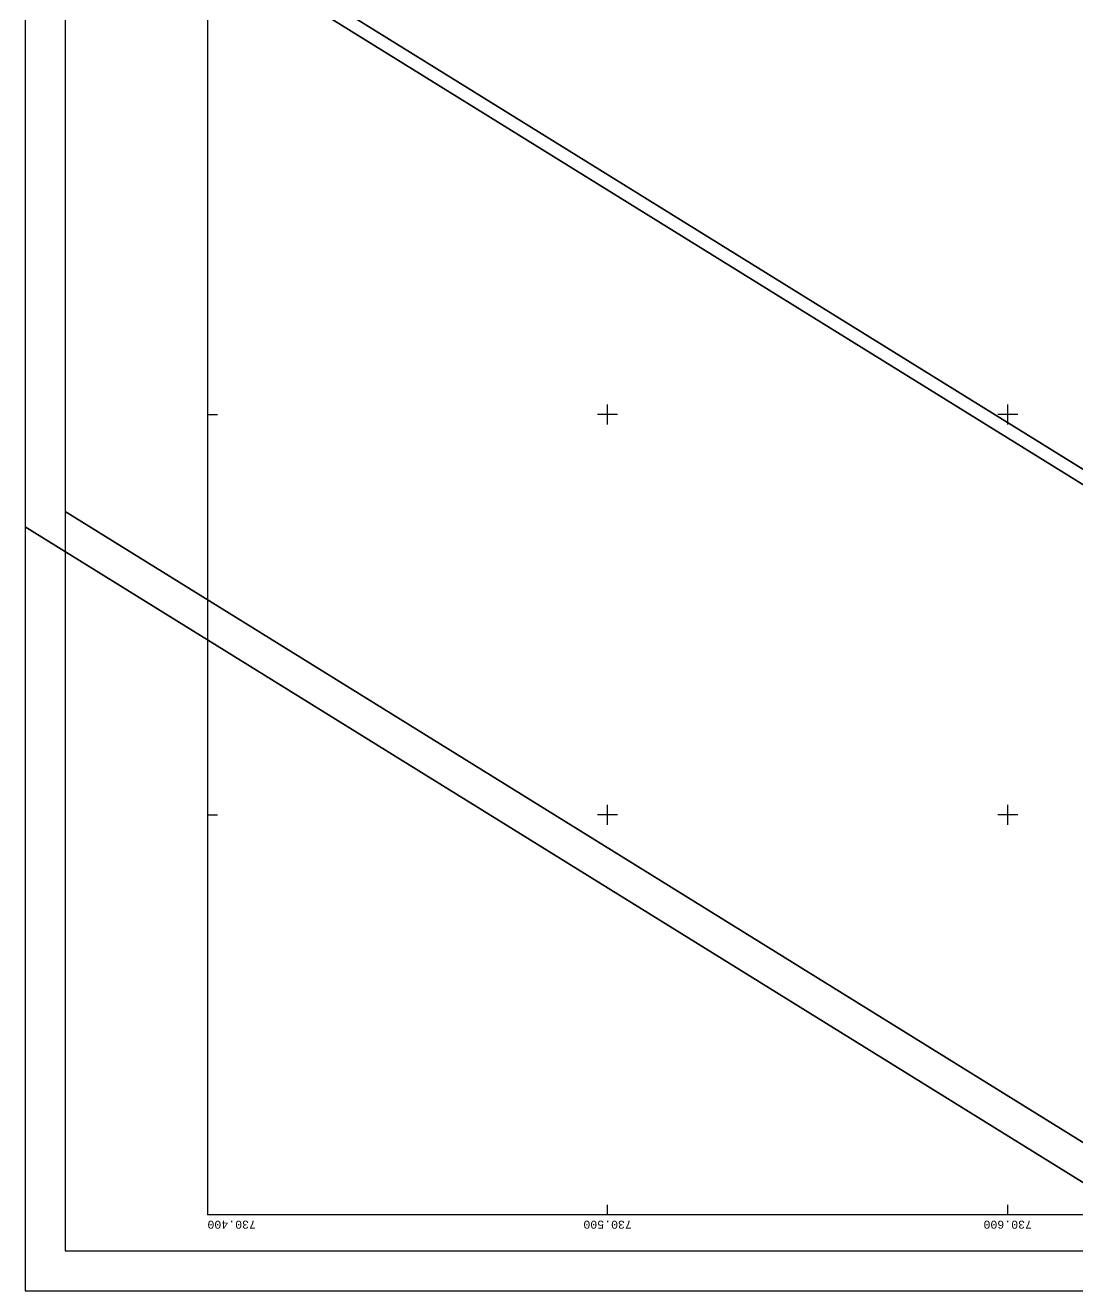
# Model space of a CAD drawing. Extents: x 730354 to 731930, y 4378581 to 4379608.
# Drawn here: x 730354.5 to 730617.5, y 4378581 to 4378897.3 of the extents above; entities that cross this region are included whole.
import ezdxf
from ezdxf.enums import TextEntityAlignment as Align

# ---------------------------------------------------------------- set-up
doc = ezdxf.new("R2010")
doc.units = 0
doc.header["$MEASUREMENT"] = 0
doc.layers.get('0').update_dxf_attribs({"linetype": 'CONTINUOUS'})
doc.layers.add('62', color=7, linetype='CONTINUOUS')
doc.styles.add('MONOTXT', font='MONOTXT', dxfattribs={"height": 0.2})

# ---------------------------------------------------------------- blocks, each defined once
blk = doc.blocks.new('CRUZ')
at = {"layer": '62', "color": 7, "linetype": 'CONTINUOUS'}
for p, q in [((-2.5, 0), (2.5, 0)), ((0, -2.5), (0, 2.5))]:
    blk.add_line(p, q, dxfattribs=at)
blk = doc.blocks.new('SEMI')
at = {"layer": '62', "color": 7, "linetype": 'CONTINUOUS'}
blk.add_line((0, 0), (0, 2.5), dxfattribs=at)
blk = doc.blocks.new('MARVA')
at = {"layer": '62', "color": 7, "linetype": 'CONTINUOUS'}
for p in [(0, 7999.93), (4999.95, 0)]:
    blk.add_line(p, (0, 0), dxfattribs=at)
at = {"layer": '62', "color": 7, "linetype": 'CONTINUOUS', "xscale": 9.99990686758433, "yscale": 9.99990686758433}
for name, p, rotation in [('CRUZ', (999.99, 1999.98), 90), ('CRUZ', (1999.98, 1999.98), 90), ('SEMI', (0, 1999.98), 270), ('CRUZ', (999.99, 999.99), 90), ('CRUZ', (1999.98, 999.99), 90), ('SEMI', (0, 999.99), 270)]:
    blk.add_blockref(name, p, dxfattribs=dict(at, rotation=rotation))
for p in [(999.99, 0), (1999.98, 0)]:
    blk.add_blockref('SEMI', p, dxfattribs=at)
at = {"layer": '62', "color": 7, "linetype": 'CONTINUOUS', "style": 'MONOTXT'}
blk.add_attdef('TAG50', (0, 0), '', height=20, rotation=180, dxfattribs=at)
blk = doc.blocks.new('MARVAL')
at = {"layer": '62', "color": 7, "linetype": 'CONTINUOUS'}
ref = blk.add_blockref('MARVA', (0, 0), dxfattribs=dict(at, xscale=0.1000009313241567, yscale=0.1000009313241567))
ref.add_attrib('TAG00', '730.400', dxfattribs={"color": 7, "linetype": 'CONTINUOUS', "height": 2, "rotation": 180, "style": 'MONOTXT'}).set_placement((0.01, -1.5), align=Align.RIGHT)
ref.add_attrib('TAG10', '730.500', dxfattribs={"color": 7, "linetype": 'CONTINUOUS', "height": 2, "rotation": 180, "style": 'MONOTXT'}).set_placement((100.02, -1.5), align=Align.CENTER)
ref.add_attrib('TAG20', '730.600', dxfattribs={"color": 7, "linetype": 'CONTINUOUS', "height": 2, "rotation": 180, "style": 'MONOTXT'}).set_placement((200.01, -1.5), align=Align.CENTER)

msp = doc.modelspace()

# ---------------------------------------------------------------- block references
at = {"layer": '62', "color": 7, "linetype": 'CONTINUOUS'}
msp.add_blockref('MARVAL', (730400, 4378600), dxfattribs=at)

# ---------------------------------------------------------------- meshes
at = {"color": 7, "linetype": 'CONTINUOUS'}
mesh = msp.add_polyface(dxfattribs=at)
corners = [(730354.5, 4378581), (730354.5, 4378581), (730354.5, 4378771.96), (730662.5, 4378581), (730354.5, 4378946.49), (730944, 4378581), (730354.5, 4379607.5), (730944, 4379242.01), (730944, 4379607.5)]
mesh.append_faces([[corners[k] for k in face] for face in [(0, 1, 3, 2), (2, 3, 5, 4), (4, 5, 7, 6), (6, 7, 8, 8)]], dxfattribs={"vtx0": -1, "vtx2": -1, "color": 7})
mesh = msp.add_polyface(dxfattribs=at)
corners = [(730364.5, 4378591), (730364.5, 4378591), (730364.5, 4378775.76), (730662.5, 4378591), (730364.5, 4378944.09), (730934, 4378591), (730364.5, 4379411), (730934, 4379057.91), (730662.5, 4379411), (730934, 4379242.67), (730934, 4379411)]
mesh.append_faces([[corners[k] for k in face] for face in [(0, 1, 3, 2), (2, 3, 5, 4), (4, 5, 7, 6), (6, 7, 9, 8), (8, 9, 10, 10)]], dxfattribs={"vtx0": -1, "vtx2": -1, "color": 7})

doc.saveas('drawing.dxf')
